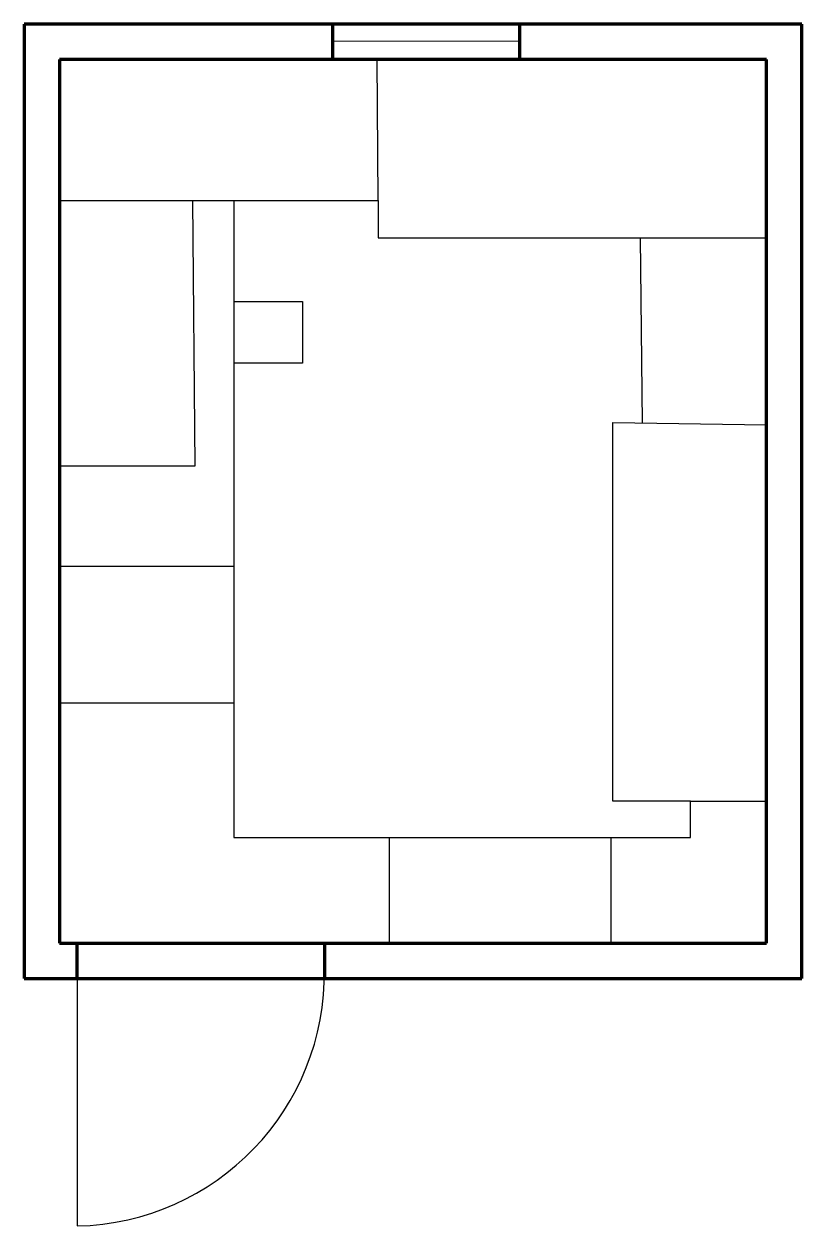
# Model space of a CAD drawing. Header units: millimetres. Extents: x -10 to 210, y -80 to 260.
import ezdxf

# ---------------------------------------------------------------- set-up
doc = ezdxf.new("R2010")
doc.units = ezdxf.units.MM
for name, color, linetype, lineweight in [('Дверь', 1, 'Continuous', 30), ('Мебель', 7, 'Continuous', 30), ('Окно', 5, 'Continuous', 30), ('Стены', 7, 'Continuous', 80)]:
    doc.layers.add(name, color=color, linetype=linetype, lineweight=lineweight)

msp = doc.modelspace()

# ---------------------------------------------------------------- linework, layer by layer
at = {"layer": 'Дверь'}
msp.add_line((5, -10), (5, -80), dxfattribs=at)
msp.add_arc((3.57, -8.66), 71.35, 271.1513, 1.0765, dxfattribs=at)
at = {"layer": 'Мебель'}
for p, q in [((90.17, 210.06), (89.86, 250)), ((0, 210.06), (90.17, 210.06)), ((38.39, 135.04), (37.75, 210.06)), ((49.37, 210.06), (49.37, 29.86)), ((90.17, 210.06), (90.17, 199.56)), ((90.17, 199.56), (200, 199.56)), ((164.94, 147.17), (164.3, 199.56)), ((49.37, 181.49), (68.74, 181.49)), ((68.74, 181.49), (68.74, 164.07)), ((68.74, 164.07), (49.37, 164.07)), ((156.55, 40.19), (156.55, 147.3)), ((156.55, 147.3), (200, 146.65)), ((0, 135.04), (38.39, 135.04)), ((0, 106.65), (49.37, 106.65)), ((49.37, 106.65), (49.37, 67.93)), ((49.37, 67.93), (0, 67.93)), ((178.51, 40.19), (156.55, 40.19)), ((178.51, 29.86), (178.51, 40.19)), ((178.51, 40.19), (200, 40.19)), ((49.37, 29.86), (178.51, 29.86)), ((93.27, 29.86), (93.27, 0)), ((155.91, 29.86), (155.91, 0))]:
    msp.add_line(p, q, dxfattribs=at)
at = {"layer": 'Окно'}
for p, q in [((77.27, 260), (130.15, 260)), ((77.27, 255.12), (130.15, 255.27)), ((77.27, 250), (130.15, 250))]:
    msp.add_line(p, q, dxfattribs=at)
at = {"layer": 'Стены'}
for p, q in [((210, 260), (-10, 260)), ((-10, 260), (-10, -10)), ((77.27, 260), (77.27, 250)), ((130.15, 260), (130.15, 250)), ((210, -10), (210, 260)), ((200, 250), (0, 250)), ((0, 250), (0, 0)), ((200, 0), (200, 250)), ((0, 0), (200, 0)), ((5.02, -10), (5.02, 0)), ((75.02, -10), (75.02, 0)), ((-10, -10), (210, -10))]:
    msp.add_line(p, q, dxfattribs=at)

doc.saveas('drawing.dxf')
